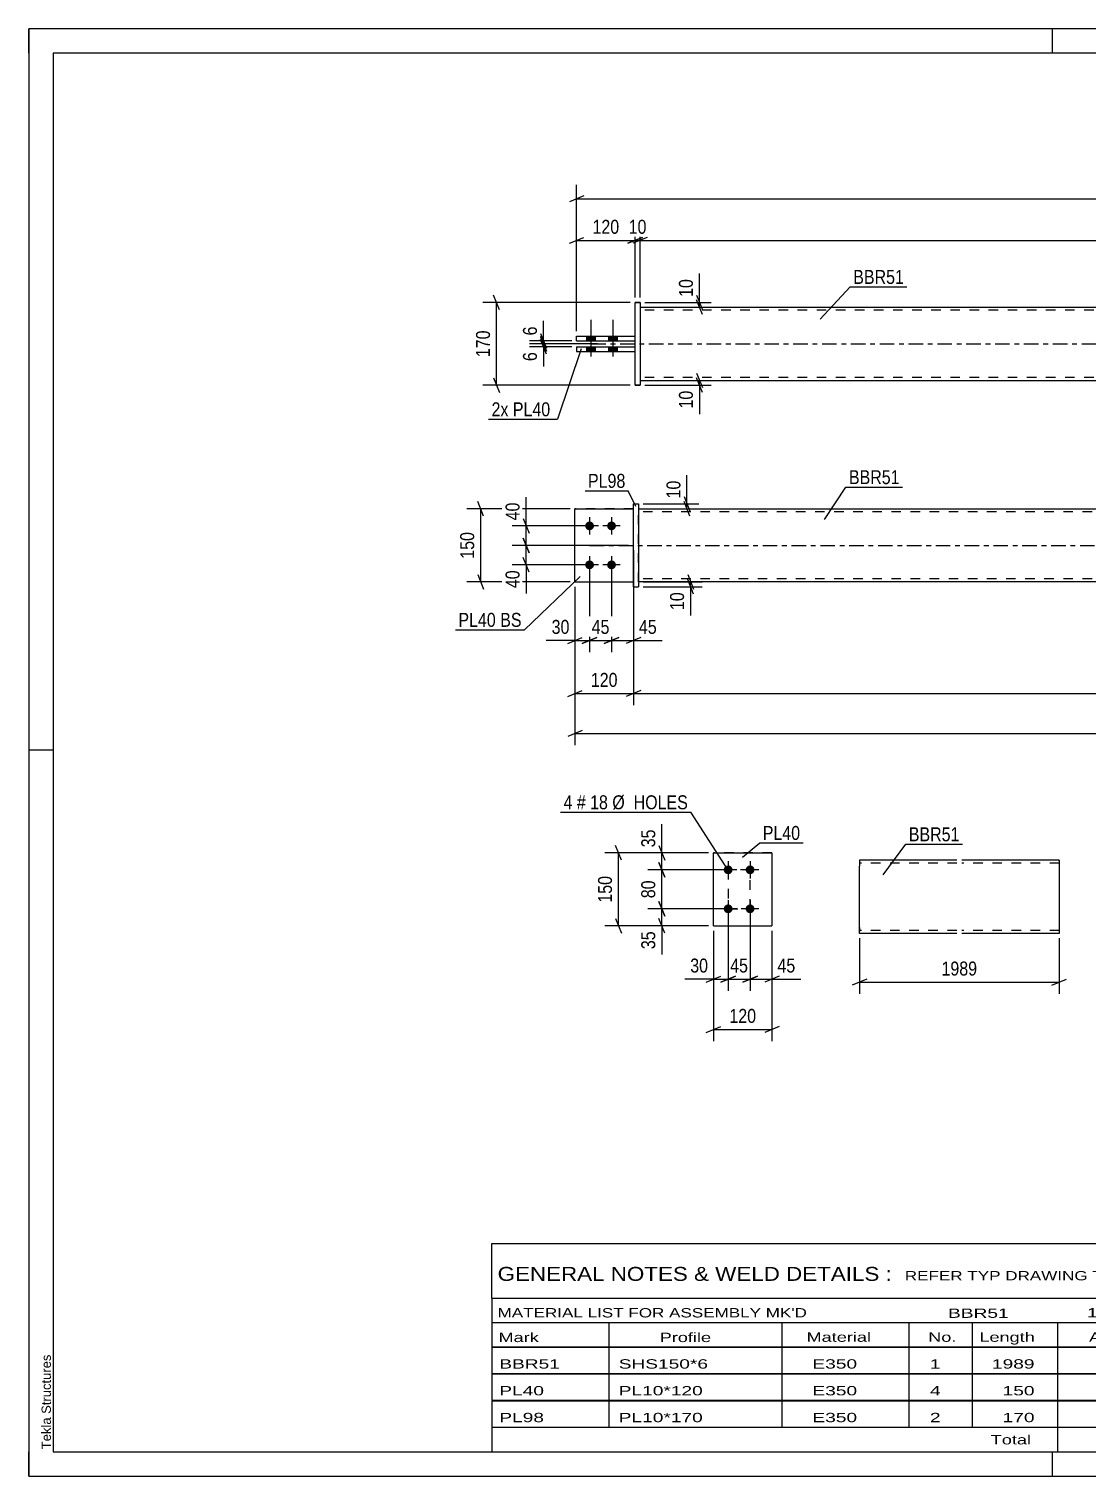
# Model space of a CAD drawing. Header units: millimetres. Extents: x 0 to 420, y 0 to 297.
# Drawn here: x 0 to 217.1, y 0 to 297 of the extents above; entities that cross this region are included whole.
import ezdxf

# ---------------------------------------------------------------- set-up
doc = ezdxf.new("R2010")
doc.units = ezdxf.units.MM
doc.linetypes.add('DXK_LINE_DOT2', pattern=[3.9198, 1.9599, -1.9599])
doc.linetypes.add('DXK_LINE_DOT3', pattern=[5.9187, 2.979, -0.9799, 0.9799, -0.9799])
doc.styles.add('Arial', font='ARIAL.TTF', dxfattribs={"height": 0.2})
doc.styles.add('Arial Narrow', font='ARIALN.TTF', dxfattribs={"height": 0.2})

# ---------------------------------------------------------------- blocks, each defined once
blk = doc.blocks.new('Unknown-580604892-1163')
at = {"color": 5, "linetype": 'Continuous'}
for p, q in [((420, 297), (0, 297)), ((0, 297), (0, 0)), ((0, 292), (0, 297)), ((210, 292), (210, 297)), ((415, 292), (5, 292)), ((5, 292), (5, 5)), ((5, 149), (0, 149)), ((0, 0), (0, 5)), ((5, 5), (415, 5)), ((210, 0), (210, 5)), ((0, 0), (420, 0))]:
    blk.add_line(p, q, dxfattribs=at)
at = {"color": 174, "linetype": 'Continuous', "style": 'Arial'}
blk.add_text('Tekla Structures', height=1.9102, rotation=90, dxfattribs=at).set_placement((4.5, 5.5))
blk = doc.blocks.new('Part-580604892-1818 - 1791')
at = {"color": 2, "linetype": 'Continuous'}
for p, q in [((124.03, 199.51), (125.03, 199.51)), ((124.03, 182.51), (124.03, 199.51)), ((125.03, 199.51), (125.03, 182.51)), ((124.03, 182.51), (125.03, 182.51)), ((124.03, 182.51), (124.03, 182.51))]:
    blk.add_line(p, q, dxfattribs=at)
at = {"color": 7, "linetype": 'DXK_LINE_DOT2'}
for p, q in [((124.03, 199.51), (125.03, 199.51)), ((124.03, 199.51), (124.03, 199.51)), ((125.03, 199.51), (125.03, 199.51)), ((124.03, 182.51), (125.03, 182.51))]:
    blk.add_line(p, q, dxfattribs=at)
blk = doc.blocks.new('Part-580604892-1808 - 1791')
at = {"color": 7, "linetype": 'DXK_LINE_DOT2'}
for p, q in [((112.03, 198.51), (124.03, 198.51)), ((124.03, 198.51), (112.03, 198.51)), ((112.03, 198.51), (112.03, 198.51)), ((112.03, 183.51), (112.03, 198.51)), ((124.03, 183.51), (124.03, 198.51)), ((112.03, 183.51), (124.03, 183.51)), ((112.03, 183.51), (124.03, 183.51)), ((124.03, 183.51), (124.03, 183.51))]:
    blk.add_line(p, q, dxfattribs=at)
blk = doc.blocks.new('Part-580604892-1813 - 1791')
at = {"color": 2, "linetype": 'Continuous'}
for p, q in [((112.03, 198.51), (124.03, 198.51)), ((112.03, 198.51), (112.03, 198.51)), ((112.03, 183.51), (112.03, 198.51)), ((112.03, 183.51), (124.03, 183.51)), ((112.03, 183.51), (112.03, 183.51))]:
    blk.add_line(p, q, dxfattribs=at)
at = {"color": 7, "linetype": 'DXK_LINE_DOT2'}
for p, q in [((124.03, 198.51), (112.03, 198.51)), ((112.03, 198.51), (112.03, 198.51)), ((124.03, 183.51), (124.03, 198.51)), ((112.03, 183.51), (124.03, 183.51)), ((124.03, 183.51), (124.03, 183.51))]:
    blk.add_line(p, q, dxfattribs=at)
blk = doc.blocks.new('Part-580604892-1828 - 1791')
at = {"color": 2, "linetype": 'Continuous'}
for p, q in [((125.03, 198.51), (323.95, 198.51)), ((323.95, 183.51), (125.03, 183.51))]:
    blk.add_line(p, q, dxfattribs=at)
at = {"color": 7, "linetype": 'DXK_LINE_DOT2'}
for p, q in [((125.03, 183.51), (125.03, 198.51)), ((323.95, 197.91), (125.03, 197.91)), ((323.95, 198.51), (323.95, 183.51)), ((323.95, 184.11), (125.03, 184.11))]:
    blk.add_line(p, q, dxfattribs=at)
at = {"color": 7, "linetype": 'DXK_LINE_DOT3'}
blk.add_line((115.03, 191.01), (333.95, 191.01), dxfattribs=at)
blk = doc.blocks.new('Bolt-580604892-1840 - 1791')
at = {"linetype": 'Continuous'}
for points in [[(115.03, 195.91), (115.21, 195.89), (115.39, 195.83), (115.56, 195.74), (115.69, 195.61), (115.81, 195.46), (115.88, 195.29), (115.92, 195.1), (115.92, 194.92), (115.88, 194.73), (115.81, 194.56), (115.69, 194.41), (115.56, 194.28), (115.39, 194.19), (115.21, 194.13), (115.03, 194.11), (114.84, 194.13), (114.66, 194.19), (114.5, 194.28), (114.36, 194.41), (114.25, 194.56), (114.17, 194.73), (114.13, 194.92), (114.13, 195.1), (114.17, 195.29), (114.25, 195.46), (114.36, 195.61), (114.5, 195.74), (114.66, 195.83), (114.84, 195.89)], [(119.53, 195.91), (119.71, 195.89), (119.89, 195.83), (120.06, 195.74), (120.19, 195.61), (120.31, 195.46), (120.38, 195.29), (120.42, 195.1), (120.42, 194.92), (120.38, 194.73), (120.31, 194.56), (120.19, 194.41), (120.06, 194.28), (119.89, 194.19), (119.71, 194.13), (119.53, 194.11), (119.34, 194.13), (119.16, 194.19), (119, 194.28), (118.86, 194.41), (118.75, 194.56), (118.67, 194.73), (118.63, 194.92), (118.63, 195.1), (118.67, 195.29), (118.75, 195.46), (118.86, 195.61), (119, 195.74), (119.16, 195.83), (119.34, 195.89)], [(115.03, 187.91), (115.21, 187.89), (115.39, 187.83), (115.56, 187.74), (115.69, 187.61), (115.81, 187.46), (115.88, 187.29), (115.92, 187.1), (115.92, 186.92), (115.88, 186.73), (115.81, 186.56), (115.69, 186.41), (115.56, 186.28), (115.39, 186.19), (115.21, 186.13), (115.03, 186.11), (114.84, 186.13), (114.66, 186.19), (114.5, 186.28), (114.36, 186.41), (114.25, 186.56), (114.17, 186.73), (114.13, 186.92), (114.13, 187.1), (114.17, 187.29), (114.25, 187.46), (114.36, 187.61), (114.5, 187.74), (114.66, 187.83), (114.84, 187.89)], [(119.53, 187.91), (119.71, 187.89), (119.89, 187.83), (120.06, 187.74), (120.19, 187.61), (120.31, 187.46), (120.38, 187.29), (120.42, 187.1), (120.42, 186.92), (120.38, 186.73), (120.31, 186.56), (120.19, 186.41), (120.06, 186.28), (119.89, 186.19), (119.71, 186.13), (119.53, 186.11), (119.34, 186.13), (119.16, 186.19), (119, 186.28), (118.86, 186.41), (118.75, 186.56), (118.67, 186.73), (118.63, 186.92), (118.63, 187.1), (118.67, 187.29), (118.75, 187.46), (118.86, 187.61), (119, 187.74), (119.16, 187.83), (119.34, 187.89)]]:
    blk.add_hatch(color=1, dxfattribs=at).paths.add_polyline_path(points)
at = {"color": 1, "linetype": 'Continuous'}
for p, q in [((115.03, 196.81), (115.03, 193.21)), ((119.53, 196.81), (119.53, 193.21)), ((116.83, 195.01), (113.23, 195.01)), ((121.33, 195.01), (117.73, 195.01)), ((115.03, 188.81), (115.03, 185.21)), ((119.53, 188.81), (119.53, 185.21)), ((116.83, 187.01), (113.23, 187.01)), ((121.33, 187.01), (117.73, 187.01))]:
    blk.add_line(p, q, dxfattribs=at)
blk = doc.blocks.new('Bolt-580604892-2132 - 2128')
at = {"linetype": 'Continuous'}
for points in [[(114.47, 232.98), (116.27, 232.98), (116.27, 233.98), (114.47, 233.98)], [(114.47, 232.98), (116.27, 232.98), (116.27, 233.98), (114.47, 233.98)], [(114.47, 230.78), (116.27, 230.78), (116.27, 231.78), (114.47, 231.78)], [(114.47, 230.78), (116.27, 230.78), (116.27, 231.78), (114.47, 231.78)], [(118.97, 232.98), (120.77, 232.98), (120.77, 233.98), (118.97, 233.98)], [(118.97, 232.98), (120.77, 232.98), (120.77, 233.98), (118.97, 233.98)], [(118.97, 230.78), (120.77, 230.78), (120.77, 231.78), (118.97, 231.78)], [(118.97, 230.78), (120.77, 230.78), (120.77, 231.78), (118.97, 231.78)]]:
    blk.add_hatch(color=1, dxfattribs=at).paths.add_polyline_path(points)
at = {"color": 1, "linetype": 'Continuous'}
for p, q in [((115.37, 229.78), (115.37, 237.28)), ((115.37, 229.78), (115.37, 237.28)), ((119.87, 229.78), (119.87, 237.28)), ((119.87, 229.78), (119.87, 237.28)), ((114.47, 232.98), (114.47, 233.98)), ((114.47, 232.98), (114.47, 233.98)), ((114.47, 230.78), (114.47, 231.78)), ((114.47, 230.78), (114.47, 231.78)), ((116.27, 232.98), (116.27, 233.98)), ((116.27, 232.98), (116.27, 233.98)), ((116.27, 230.78), (116.27, 231.78)), ((116.27, 230.78), (116.27, 231.78)), ((118.97, 232.98), (118.97, 233.98)), ((118.97, 232.98), (118.97, 233.98)), ((118.97, 230.78), (118.97, 231.78)), ((118.97, 230.78), (118.97, 231.78)), ((120.77, 232.98), (120.77, 233.98)), ((120.77, 232.98), (120.77, 233.98)), ((120.77, 230.78), (120.77, 231.78)), ((120.77, 230.78), (120.77, 231.78))]:
    blk.add_line(p, q, dxfattribs=at)
blk = doc.blocks.new('Part-580604892-2138 - 2128')
at = {"color": 2, "linetype": 'Continuous'}
for p, q in [((125.37, 239.88), (324.29, 239.88)), ((125.37, 224.88), (324.29, 224.88))]:
    blk.add_line(p, q, dxfattribs=at)
at = {"color": 7, "linetype": 'DXK_LINE_DOT2'}
for p, q in [((125.37, 239.88), (125.37, 224.88)), ((324.29, 239.28), (125.37, 239.28)), ((324.29, 239.88), (324.29, 224.88)), ((324.29, 225.48), (125.37, 225.48))]:
    blk.add_line(p, q, dxfattribs=at)
at = {"color": 7, "linetype": 'DXK_LINE_DOT3'}
blk.add_line((115.37, 232.38), (334.29, 232.38), dxfattribs=at)
blk = doc.blocks.new('Part-580604892-2149 - 2128')
at = {"color": 2, "linetype": 'Continuous'}
for p, q in [((112.37, 231.78), (124.37, 231.78)), ((112.37, 231.78), (112.37, 230.78)), ((112.37, 230.78), (124.37, 230.78))]:
    blk.add_line(p, q, dxfattribs=at)
at = {"color": 7, "linetype": 'DXK_LINE_DOT2'}
for p, q in [((112.37, 231.78), (124.37, 231.78)), ((124.37, 230.78), (124.37, 231.78)), ((112.37, 230.78), (124.37, 230.78))]:
    blk.add_line(p, q, dxfattribs=at)
blk = doc.blocks.new('Part-580604892-2144 - 2128')
at = {"color": 2, "linetype": 'Continuous'}
for p, q in [((112.37, 233.98), (124.37, 233.98)), ((112.37, 232.98), (112.37, 233.98)), ((112.37, 232.98), (124.37, 232.98))]:
    blk.add_line(p, q, dxfattribs=at)
at = {"color": 7, "linetype": 'DXK_LINE_DOT2'}
for p, q in [((112.37, 233.98), (124.37, 233.98)), ((112.37, 232.98), (124.37, 232.98)), ((124.37, 232.98), (124.37, 233.98))]:
    blk.add_line(p, q, dxfattribs=at)
blk = doc.blocks.new('Part-580604892-2150 - 2128')
at = {"color": 2, "linetype": 'Continuous'}
for p, q in [((124.37, 240.88), (125.37, 240.88)), ((124.37, 240.88), (124.37, 240.88)), ((124.37, 223.88), (124.37, 240.88)), ((125.37, 240.88), (125.37, 240.88)), ((125.37, 240.88), (125.37, 223.88)), ((125.37, 223.88), (124.37, 223.88)), ((124.37, 223.88), (124.37, 223.88)), ((125.37, 223.88), (125.37, 223.88))]:
    blk.add_line(p, q, dxfattribs=at)
at = {"color": 7, "linetype": 'DXK_LINE_DOT2'}
for p, q in [((125.37, 240.88), (124.37, 240.88)), ((124.37, 240.88), (124.37, 240.88)), ((124.37, 223.88), (125.37, 223.88))]:
    blk.add_line(p, q, dxfattribs=at)
blk = doc.blocks.new('Bolt-580604892-1444 - 1410')
at = {"linetype": 'Continuous'}
for points in [[(143.45, 123.52), (143.26, 123.54), (143.08, 123.6), (142.92, 123.69), (142.78, 123.82), (142.67, 123.97), (142.59, 124.14), (142.55, 124.32), (142.55, 124.51), (142.59, 124.7), (142.67, 124.87), (142.78, 125.02), (142.92, 125.15), (143.08, 125.24), (143.26, 125.3), (143.45, 125.32), (143.64, 125.3), (143.82, 125.24), (143.98, 125.15), (144.12, 125.02), (144.23, 124.87), (144.31, 124.7), (144.34, 124.51), (144.34, 124.32), (144.31, 124.14), (144.23, 123.97), (144.12, 123.82), (143.98, 123.69), (143.82, 123.6), (143.64, 123.54)], [(147.95, 123.52), (147.76, 123.54), (147.58, 123.6), (147.42, 123.69), (147.28, 123.82), (147.17, 123.97), (147.09, 124.14), (147.05, 124.32), (147.05, 124.51), (147.09, 124.7), (147.17, 124.87), (147.28, 125.02), (147.42, 125.15), (147.58, 125.24), (147.76, 125.3), (147.95, 125.32), (148.14, 125.3), (148.32, 125.24), (148.48, 125.15), (148.62, 125.02), (148.73, 124.87), (148.81, 124.7), (148.84, 124.51), (148.84, 124.32), (148.81, 124.14), (148.73, 123.97), (148.62, 123.82), (148.48, 123.69), (148.32, 123.6), (148.14, 123.54)], [(143.45, 115.52), (143.26, 115.54), (143.08, 115.6), (142.92, 115.69), (142.78, 115.82), (142.67, 115.97), (142.59, 116.14), (142.55, 116.32), (142.55, 116.51), (142.59, 116.7), (142.67, 116.87), (142.78, 117.02), (142.92, 117.15), (143.08, 117.24), (143.26, 117.3), (143.45, 117.32), (143.64, 117.3), (143.82, 117.24), (143.98, 117.15), (144.12, 117.02), (144.23, 116.87), (144.31, 116.7), (144.34, 116.51), (144.34, 116.32), (144.31, 116.14), (144.23, 115.97), (144.12, 115.82), (143.98, 115.69), (143.82, 115.6), (143.64, 115.54)], [(147.95, 115.52), (147.76, 115.54), (147.58, 115.6), (147.42, 115.69), (147.28, 115.82), (147.17, 115.97), (147.09, 116.14), (147.05, 116.32), (147.05, 116.51), (147.09, 116.7), (147.17, 116.87), (147.28, 117.02), (147.42, 117.15), (147.58, 117.24), (147.76, 117.3), (147.95, 117.32), (148.14, 117.3), (148.32, 117.24), (148.48, 117.15), (148.62, 117.02), (148.73, 116.87), (148.81, 116.7), (148.84, 116.51), (148.84, 116.32), (148.81, 116.14), (148.73, 115.97), (148.62, 115.82), (148.48, 115.69), (148.32, 115.6), (148.14, 115.54)]]:
    blk.add_hatch(color=1, dxfattribs=at).paths.add_polyline_path(points)
at = {"color": 1, "linetype": 'Continuous'}
for p, q in [((143.45, 126.22), (143.45, 122.62)), ((147.95, 126.22), (147.95, 122.62)), ((145.25, 124.42), (141.65, 124.42)), ((149.75, 124.42), (146.15, 124.42)), ((145.25, 116.42), (141.65, 116.42)), ((143.45, 118.22), (143.45, 114.62)), ((149.75, 116.42), (146.15, 116.42)), ((147.95, 118.22), (147.95, 114.62))]:
    blk.add_line(p, q, dxfattribs=at)
blk = doc.blocks.new('Part-580604892-1459 - 1410')
at = {"color": 2, "linetype": 'Continuous'}
for p, q in [((140.45, 127.92), (152.45, 127.92)), ((140.45, 127.92), (140.45, 127.92)), ((140.45, 112.92), (140.45, 127.92)), ((152.45, 127.92), (152.45, 127.92)), ((152.45, 127.92), (152.45, 112.92)), ((140.45, 112.92), (152.45, 112.92)), ((140.45, 112.92), (140.45, 112.92)), ((152.45, 112.92), (152.45, 112.92))]:
    blk.add_line(p, q, dxfattribs=at)
at = {"color": 7, "linetype": 'DXK_LINE_DOT2'}
for p, q in [((152.45, 127.92), (140.45, 127.92)), ((140.45, 112.92), (152.45, 112.92)), ((152.45, 112.92), (152.45, 112.92))]:
    blk.add_line(p, q, dxfattribs=at)
blk = doc.blocks.new('Part-580604892-1275 - 1255')
at = {"color": 2, "linetype": 'Continuous'}
for p, q in [((170.39, 126.38), (170.39, 125.18)), ((190.39, 126.38), (170.39, 126.38)), ((170.39, 112.58), (170.39, 125.18)), ((211.39, 126.38), (191.39, 126.38)), ((211.39, 126.38), (211.39, 111.38)), ((170.39, 111.47), (170.39, 112.58)), ((170.39, 111.38), (170.39, 111.47)), ((190.39, 111.38), (170.39, 111.38)), ((211.39, 111.38), (191.39, 111.38))]:
    blk.add_line(p, q, dxfattribs=at)
at = {"color": 7, "linetype": 'DXK_LINE_DOT2'}
for p, q in [((190.39, 125.78), (170.39, 125.78)), ((211.39, 125.78), (191.39, 125.78)), ((211.39, 126.29), (211.39, 126.38)), ((170.39, 112.58), (170.39, 111.73)), ((170.39, 111.98), (170.39, 112.03)), ((190.39, 111.98), (170.39, 111.98)), ((211.39, 111.98), (191.39, 111.98)), ((211.39, 111.98), (211.39, 112.03))]:
    blk.add_line(p, q, dxfattribs=at)
blk = doc.blocks.new('Rectangle-580604892-1568 - 1410')
at = {"color": 1, "linetype": 'DXK_LINE_DOT2'}
blk.add_lwpolyline([(143.45, 116.42), (147.95, 116.42), (147.95, 124.42), (143.45, 124.42), (143.45, 116.42)], close=True, dxfattribs=at)
blk = doc.blocks.new('StraightDimension-580604892-2015 - 1791')
at = {"color": 7, "linetype": 'Continuous'}
for p, q in [((119.53, 186.01), (119.53, 169.1)), ((124.03, 182.51), (124.03, 169.1)), ((118.03, 170.9), (121.03, 172.1)), ((119.53, 171.5), (124.03, 171.5)), ((125.53, 172.1), (122.53, 170.9))]:
    blk.add_line(p, q, dxfattribs=at)
at = {"color": 0}
blk.add_wipeout([(129.41, 172.25), (129.41, 176.45), (124.55, 176.45), (124.55, 172.25)], dxfattribs=at)
at = {"color": 7, "linetype": 'Continuous'}
blk.add_line((124.03, 171.5), (129.93, 171.5), dxfattribs=at)
blk.add_line((124.03, 171.5), (129.93, 171.5), dxfattribs=at)
at = {"color": 3, "style": 'Arial Narrow'}
blk.add_text('45', height=2.863, dxfattribs=at).set_placement((125.15, 172.85))
blk = doc.blocks.new('StraightDimension-580604892-1951 - 1791')
at = {"color": 7, "linetype": 'Continuous'}
for p, q in [((124.03, 190.01), (124.03, 158.22)), ((324.95, 182.51), (324.95, 158.22)), ((125.53, 161.22), (122.53, 160.02)), ((124.03, 160.62), (324.95, 160.62)), ((323.45, 160.02), (326.45, 161.22))]:
    blk.add_line(p, q, dxfattribs=at)
at = {"color": 0}
blk.add_wipeout([(228.75, 161.37), (228.75, 165.57), (220.23, 165.57), (220.23, 161.37)], dxfattribs=at)
at = {"color": 3, "style": 'Arial Narrow'}
blk.add_text('2009', height=2.863, dxfattribs=at).set_placement((220.83, 161.97))
blk = doc.blocks.new('StraightDimension-580604892-1936 - 1791')
at = {"color": 7, "linetype": 'Continuous'}
for p, q in [((124.03, 190.01), (124.03, 158.22)), ((112.03, 182.51), (112.03, 158.22)), ((110.53, 160.02), (113.53, 161.22)), ((112.03, 160.62), (124.03, 160.62)), ((125.53, 161.22), (122.53, 160.02))]:
    blk.add_line(p, q, dxfattribs=at)
at = {"color": 0}
blk.add_wipeout([(121.37, 161.37), (121.37, 165.57), (114.68, 165.57), (114.68, 161.37)], dxfattribs=at)
at = {"color": 3, "style": 'Arial Narrow'}
blk.add_text('120', height=2.863, dxfattribs=at).set_placement((115.28, 161.97))
blk = doc.blocks.new('StraightDimension-580604892-2032 - 1791')
at = {"color": 7, "linetype": 'Continuous'}
for p, q in [((93.29, 197.01), (92.09, 200.01)), ((111.03, 198.51), (89.84, 198.51)), ((92.69, 183.51), (92.69, 198.51)), ((92.09, 185.01), (93.29, 182.01)), ((111.03, 183.51), (89.84, 183.51))]:
    blk.add_line(p, q, dxfattribs=at)
at = {"color": 0}
blk.add_wipeout([(91.94, 194.35), (87.74, 194.35), (87.74, 187.67), (91.94, 187.67)], dxfattribs=at)
at = {"color": 3, "style": 'Arial Narrow'}
blk.add_text('150', height=2.863, rotation=90.0002, dxfattribs=at).set_placement((91.34, 188.27))
blk = doc.blocks.new('StraightDimension-580604892-1897 - 1791')
at = {"color": 7, "linetype": 'Continuous'}
for p, q in [((112.03, 182.51), (112.03, 150)), ((336.95, 182.51), (336.95, 150)), ((113.53, 153), (110.53, 151.8)), ((112.03, 152.4), (336.95, 152.4)), ((335.45, 151.8), (338.45, 153))]:
    blk.add_line(p, q, dxfattribs=at)
at = {"color": 0}
blk.add_wipeout([(228.75, 153.15), (228.75, 157.35), (220.23, 157.35), (220.23, 153.15)], dxfattribs=at)
at = {"color": 3, "style": 'Arial Narrow'}
blk.add_text('2249', height=2.863, dxfattribs=at).set_placement((220.83, 153.75))
blk = doc.blocks.new('StraightDimension-580604892-1986 - 1791')
at = {"color": 7, "linetype": 'Continuous'}
for p, q in [((115.03, 186.01), (115.03, 169.1)), ((112.03, 182.51), (112.03, 169.1)), ((110.53, 170.9), (113.53, 172.1)), ((112.03, 171.5), (115.03, 171.5)), ((116.53, 172.1), (113.53, 170.9))]:
    blk.add_line(p, q, dxfattribs=at)
at = {"color": 0}
blk.add_wipeout([(111.5, 172.25), (111.5, 176.45), (106.64, 176.45), (106.64, 172.25)], dxfattribs=at)
at = {"color": 7, "linetype": 'Continuous'}
blk.add_line((112.03, 171.5), (106.12, 171.5), dxfattribs=at)
blk.add_line((112.03, 171.5), (106.12, 171.5), dxfattribs=at)
at = {"color": 3, "style": 'Arial Narrow'}
blk.add_text('30', height=2.863, dxfattribs=at).set_placement((107.24, 172.85))
blk = doc.blocks.new('StraightDimension-580604892-2002 - 1791')
at = {"color": 7, "linetype": 'Continuous'}
for p, q in [((115.03, 186.01), (115.03, 169.1)), ((119.53, 186.01), (119.53, 169.1)), ((113.53, 170.9), (116.53, 172.1)), ((115.03, 171.5), (119.53, 171.5)), ((121.03, 172.1), (118.03, 170.9))]:
    blk.add_line(p, q, dxfattribs=at)
at = {"color": 0}
blk.add_wipeout([(119.7, 172.25), (119.7, 176.45), (114.85, 176.45), (114.85, 172.25)], dxfattribs=at)
at = {"color": 3, "style": 'Arial Narrow'}
blk.add_text('45', height=2.863, dxfattribs=at).set_placement((115.45, 172.85))
blk = doc.blocks.new('StraightDimension-580604892-2052 - 1791')
at = {"color": 7, "linetype": 'Continuous'}
for p, q in [((101.4, 196.51), (102.6, 193.51)), ((114.03, 195.01), (99.15, 195.01)), ((102, 191.01), (102, 195.01)), ((123.03, 191.01), (99.15, 191.01)), ((102.6, 189.51), (101.4, 192.51))]:
    blk.add_line(p, q, dxfattribs=at)
at = {"color": 0}
blk.add_wipeout([(101.25, 200.39), (97.05, 200.39), (97.05, 195.54), (101.25, 195.54)], dxfattribs=at)
at = {"color": 7, "linetype": 'Continuous'}
blk.add_line((102, 195.01), (102, 200.92), dxfattribs=at)
blk.add_line((102, 195.01), (102, 200.92), dxfattribs=at)
at = {"color": 3, "style": 'Arial Narrow'}
blk.add_text('40', height=2.863, rotation=90.0002, dxfattribs=at).set_placement((100.65, 196.14))
blk = doc.blocks.new('StraightDimension-580604892-2061 - 1791')
at = {"color": 7, "linetype": 'Continuous'}
for p, q in [((123.03, 191.01), (99.15, 191.01)), ((101.4, 192.51), (102.6, 189.51)), ((102, 187.01), (102, 191.01)), ((102.6, 185.51), (101.4, 188.51)), ((114.03, 187.01), (99.15, 187.01))]:
    blk.add_line(p, q, dxfattribs=at)
at = {"color": 0}
blk.add_wipeout([(101.25, 186.49), (97.05, 186.49), (97.05, 181.63), (101.25, 181.63)], dxfattribs=at)
at = {"color": 7, "linetype": 'Continuous'}
blk.add_line((102, 187.01), (102, 181.1), dxfattribs=at)
blk.add_line((102, 187.01), (102, 181.1), dxfattribs=at)
at = {"color": 3, "style": 'Arial Narrow'}
blk.add_text('40', height=2.863, rotation=90.0002, dxfattribs=at).set_placement((100.65, 182.23))
blk = doc.blocks.new('StraightDimension-580604892-3106 - 1791')
at = {"color": 7, "linetype": 'Continuous'}
for p, q in [((126.03, 199.51), (137.41, 199.51)), ((134.41, 201.01), (135.61, 198.01)), ((135.61, 197.01), (134.41, 200.01)), ((135.01, 198.51), (135.01, 199.51)), ((126.03, 198.51), (137.41, 198.51))]:
    blk.add_line(p, q, dxfattribs=at)
at = {"color": 0}
blk.add_wipeout([(134.26, 204.89), (130.06, 204.89), (130.06, 200.04), (134.26, 200.04)], dxfattribs=at)
at = {"color": 7, "linetype": 'Continuous'}
blk.add_line((135.01, 199.51), (135.01, 205.42), dxfattribs=at)
blk.add_line((135.01, 199.51), (135.01, 205.42), dxfattribs=at)
at = {"color": 3, "style": 'Arial Narrow'}
blk.add_text('10', height=2.863, rotation=90.0002, dxfattribs=at).set_placement((133.66, 200.64))
blk = doc.blocks.new('StraightDimension-580604892-3108 - 1791')
at = {"color": 7, "linetype": 'Continuous'}
for p, q in [((135.15, 185.01), (136.35, 182.01)), ((126.03, 183.51), (138.15, 183.51)), ((126.03, 182.51), (138.15, 182.51)), ((136.35, 181.01), (135.15, 184.01)), ((135.75, 182.51), (135.75, 183.51))]:
    blk.add_line(p, q, dxfattribs=at)
at = {"color": 0}
blk.add_wipeout([(135, 181.99), (130.8, 181.99), (130.8, 177.13), (135, 177.13)], dxfattribs=at)
at = {"color": 7, "linetype": 'Continuous'}
blk.add_line((135.75, 182.51), (135.75, 176.6), dxfattribs=at)
blk.add_line((135.75, 182.51), (135.75, 176.6), dxfattribs=at)
at = {"color": 3, "style": 'Arial Narrow'}
blk.add_text('10', height=2.863, rotation=90.0002, dxfattribs=at).set_placement((134.4, 177.73))
blk = doc.blocks.new('StraightDimension-580604892-2196 - 2128')
at = {"color": 7, "linetype": 'Continuous'}
for p, q in [((125.37, 241.88), (125.37, 256.46)), ((324.29, 241.88), (324.29, 256.46)), ((126.87, 254.21), (123.87, 253.01)), ((125.37, 253.61), (324.29, 253.61)), ((322.79, 253.01), (325.79, 254.21))]:
    blk.add_line(p, q, dxfattribs=at)
at = {"color": 0}
blk.add_wipeout([(229.09, 254.36), (229.09, 258.56), (220.57, 258.56), (220.57, 254.36)], dxfattribs=at)
at = {"color": 3, "style": 'Arial Narrow'}
blk.add_text('1989', height=2.863, dxfattribs=at).set_placement((221.17, 254.96))
blk = doc.blocks.new('StraightDimension-580604892-3182 - 2128')
at = {"color": 7, "linetype": 'Continuous'}
for p, q in [((126.37, 240.88), (139.97, 240.88)), ((136.97, 242.38), (138.17, 239.38)), ((138.17, 238.38), (136.97, 241.38)), ((137.57, 239.88), (137.57, 240.88)), ((126.37, 239.88), (139.97, 239.88))]:
    blk.add_line(p, q, dxfattribs=at)
at = {"color": 0}
blk.add_wipeout([(136.82, 246.26), (132.62, 246.26), (132.62, 241.4), (136.82, 241.4)], dxfattribs=at)
at = {"color": 7, "linetype": 'Continuous'}
blk.add_line((137.57, 240.88), (137.57, 246.79), dxfattribs=at)
blk.add_line((137.57, 240.88), (137.57, 246.79), dxfattribs=at)
at = {"color": 3, "style": 'Arial Narrow'}
blk.add_text('10', height=2.863, rotation=90.0002, dxfattribs=at).set_placement((136.22, 242))
blk = doc.blocks.new('StraightDimension-580604892-3273 - 2128')
at = {"color": 7, "linetype": 'Continuous'}
for p, q in [((112.37, 234.98), (112.37, 264.99)), ((337.29, 234.98), (337.29, 264.99)), ((113.87, 262.74), (110.87, 261.54)), ((112.37, 262.14), (337.29, 262.14)), ((335.79, 261.54), (338.79, 262.74))]:
    blk.add_line(p, q, dxfattribs=at)
at = {"color": 0}
blk.add_wipeout([(229.09, 262.89), (229.09, 267.09), (220.57, 267.09), (220.57, 262.89)], dxfattribs=at)
at = {"color": 3, "style": 'Arial Narrow'}
blk.add_text('2249', height=2.863, dxfattribs=at).set_placement((221.17, 263.49))
blk = doc.blocks.new('StraightDimension-580604892-2213 - 2128')
at = {"color": 7, "linetype": 'Continuous'}
for p, q in [((112.37, 234.98), (112.37, 256.46)), ((124.37, 241.88), (124.37, 256.46)), ((110.87, 253.01), (113.87, 254.21)), ((112.37, 253.61), (124.37, 253.61)), ((125.87, 254.21), (122.87, 253.01))]:
    blk.add_line(p, q, dxfattribs=at)
at = {"color": 0}
blk.add_wipeout([(121.71, 254.36), (121.71, 258.56), (115.02, 258.56), (115.02, 254.36)], dxfattribs=at)
at = {"color": 3, "style": 'Arial Narrow'}
blk.add_text('120', height=2.863, dxfattribs=at).set_placement((115.62, 254.96))
blk = doc.blocks.new('StraightDimension-580604892-2172 - 2128')
at = {"color": 7, "linetype": 'Continuous'}
for p, q in [((123.37, 240.88), (93.09, 240.88)), ((96.54, 239.38), (95.34, 242.38)), ((95.94, 223.88), (95.94, 240.88)), ((123.37, 223.88), (93.09, 223.88)), ((95.34, 225.38), (96.54, 222.38))]:
    blk.add_line(p, q, dxfattribs=at)
at = {"color": 0}
blk.add_wipeout([(95.19, 235.72), (90.99, 235.72), (90.99, 229.04), (95.19, 229.04)], dxfattribs=at)
at = {"color": 3, "style": 'Arial Narrow'}
blk.add_text('170', height=2.863, rotation=90.0002, dxfattribs=at).set_placement((94.59, 229.64))
blk = doc.blocks.new('StraightDimension-580604892-2204 - 2128')
at = {"color": 7, "linetype": 'Continuous'}
for p, q in [((124.37, 241.88), (124.37, 256.46)), ((125.37, 241.88), (125.37, 256.46)), ((122.87, 253.01), (125.87, 254.21)), ((126.87, 254.21), (123.87, 253.01)), ((124.37, 253.61), (125.37, 253.61))]:
    blk.add_line(p, q, dxfattribs=at)
at = {"color": 0}
blk.add_wipeout([(127.29, 254.36), (127.29, 258.56), (122.44, 258.56), (122.44, 254.36)], dxfattribs=at)
at = {"color": 3, "style": 'Arial Narrow'}
blk.add_text('10', height=2.863, dxfattribs=at).set_placement((123.04, 254.96))
blk = doc.blocks.new('StraightDimension-580604892-2293 - 2128')
at = {"color": 7, "linetype": 'Continuous'}
for p, q in [((116.62, 232.38), (102.72, 232.38)), ((111.37, 231.78), (102.72, 231.78)), ((104.97, 233.88), (106.17, 230.88)), ((106.17, 230.28), (104.97, 233.28)), ((105.57, 231.78), (105.57, 232.38))]:
    blk.add_line(p, q, dxfattribs=at)
at = {"color": 0}
blk.add_wipeout([(104.82, 231.25), (100.62, 231.25), (100.62, 228.23), (104.82, 228.23)], dxfattribs=at)
at = {"color": 7, "linetype": 'Continuous'}
blk.add_line((105.57, 231.78), (105.57, 227.7), dxfattribs=at)
blk.add_line((105.57, 231.78), (105.57, 227.7), dxfattribs=at)
at = {"color": 3, "style": 'Arial Narrow'}
blk.add_text('6', height=2.86, rotation=90.0002, dxfattribs=at).set_placement((104.22, 228.83))
blk = doc.blocks.new('StraightDimension-580604892-2303 - 2128')
at = {"color": 7, "linetype": 'Continuous'}
for p, q in [((111.37, 232.98), (102.72, 232.98)), ((116.62, 232.38), (102.72, 232.38)), ((104.97, 234.48), (106.17, 231.48)), ((106.17, 230.88), (104.97, 233.88)), ((105.57, 232.38), (105.57, 232.98))]:
    blk.add_line(p, q, dxfattribs=at)
at = {"color": 0}
blk.add_wipeout([(104.82, 236.53), (100.62, 236.53), (100.62, 233.5), (104.82, 233.5)], dxfattribs=at)
at = {"color": 7, "linetype": 'Continuous'}
blk.add_line((105.57, 232.98), (105.57, 237.06), dxfattribs=at)
blk.add_line((105.57, 232.98), (105.57, 237.06), dxfattribs=at)
at = {"color": 3, "style": 'Arial Narrow'}
blk.add_text('6', height=2.86, rotation=90.0002, dxfattribs=at).set_placement((104.22, 234.1))
blk = doc.blocks.new('StraightDimension-580604892-3184 - 2128')
at = {"color": 7, "linetype": 'Continuous'}
for p, q in [((136.97, 226.38), (138.17, 223.38)), ((126.37, 224.88), (139.97, 224.88)), ((126.37, 223.88), (139.97, 223.88)), ((138.17, 222.38), (136.97, 225.38)), ((137.57, 223.88), (137.57, 224.88))]:
    blk.add_line(p, q, dxfattribs=at)
at = {"color": 0}
blk.add_wipeout([(136.82, 223.35), (132.62, 223.35), (132.62, 218.5), (136.82, 218.5)], dxfattribs=at)
at = {"color": 7, "linetype": 'Continuous'}
blk.add_line((137.57, 223.88), (137.57, 217.97), dxfattribs=at)
blk.add_line((137.57, 223.88), (137.57, 217.97), dxfattribs=at)
at = {"color": 3, "style": 'Arial Narrow'}
blk.add_text('10', height=2.863, rotation=90.0002, dxfattribs=at).set_placement((136.22, 219.1))
blk = doc.blocks.new('StraightDimension-580604892-1491 - 1410')
at = {"color": 7, "linetype": 'Continuous'}
for p, q in [((143.45, 115.42), (143.45, 99.59)), ((147.95, 115.42), (147.95, 99.59)), ((141.95, 101.39), (144.95, 102.59)), ((143.45, 101.99), (147.95, 101.99)), ((149.45, 102.59), (146.45, 101.39))]:
    blk.add_line(p, q, dxfattribs=at)
at = {"color": 0}
blk.add_wipeout([(148.13, 102.74), (148.13, 106.94), (143.27, 106.94), (143.27, 102.74)], dxfattribs=at)
at = {"color": 3, "style": 'Arial Narrow'}
blk.add_text('45', height=2.863, dxfattribs=at).set_placement((143.87, 103.34))
blk = doc.blocks.new('StraightDimension-580604892-1461 - 1410')
at = {"color": 7, "linetype": 'Continuous'}
for p, q in [((140.45, 111.92), (140.45, 89.26)), ((152.45, 111.92), (152.45, 89.26)), ((138.95, 91.06), (141.95, 92.26)), ((153.95, 92.26), (150.95, 91.06)), ((140.45, 91.66), (152.45, 91.66))]:
    blk.add_line(p, q, dxfattribs=at)
at = {"color": 0}
blk.add_wipeout([(149.79, 92.41), (149.79, 96.61), (143.11, 96.61), (143.11, 92.41)], dxfattribs=at)
at = {"color": 3, "style": 'Arial Narrow'}
blk.add_text('120', height=2.863, dxfattribs=at).set_placement((143.71, 93.01))
blk = doc.blocks.new('StraightDimension-580604892-1478 - 1410')
at = {"color": 7, "linetype": 'Continuous'}
for p, q in [((147.95, 115.42), (147.95, 99.59)), ((152.45, 111.92), (152.45, 99.59)), ((146.45, 101.39), (149.45, 102.59)), ((147.95, 101.99), (152.45, 101.99)), ((153.95, 102.59), (150.95, 101.39))]:
    blk.add_line(p, q, dxfattribs=at)
at = {"color": 0}
blk.add_wipeout([(157.83, 102.74), (157.83, 106.94), (152.97, 106.94), (152.97, 102.74)], dxfattribs=at)
at = {"color": 7, "linetype": 'Continuous'}
blk.add_line((152.45, 101.99), (158.36, 101.99), dxfattribs=at)
blk.add_line((152.45, 101.99), (158.36, 101.99), dxfattribs=at)
at = {"color": 3, "style": 'Arial Narrow'}
blk.add_text('45', height=2.863, dxfattribs=at).set_placement((153.57, 103.34))
blk = doc.blocks.new('StraightDimension-580604892-1501 - 1410')
at = {"color": 7, "linetype": 'Continuous'}
for p, q in [((143.45, 115.42), (143.45, 99.59)), ((140.45, 111.92), (140.45, 99.59)), ((138.95, 101.39), (141.95, 102.59)), ((140.45, 101.99), (143.45, 101.99)), ((144.95, 102.59), (141.95, 101.39))]:
    blk.add_line(p, q, dxfattribs=at)
at = {"color": 0}
blk.add_wipeout([(139.92, 102.74), (139.92, 106.94), (135.07, 106.94), (135.07, 102.74)], dxfattribs=at)
at = {"color": 7, "linetype": 'Continuous'}
blk.add_line((140.45, 101.99), (134.54, 101.99), dxfattribs=at)
blk.add_line((140.45, 101.99), (134.54, 101.99), dxfattribs=at)
at = {"color": 3, "style": 'Arial Narrow'}
blk.add_text('30', height=2.863, dxfattribs=at).set_placement((135.67, 103.34))
blk = doc.blocks.new('StraightDimension-580604892-1515 - 1410')
at = {"color": 7, "linetype": 'Continuous'}
for p, q in [((139.45, 127.92), (118.12, 127.92)), ((121.57, 126.42), (120.37, 129.42)), ((120.97, 112.92), (120.97, 127.92)), ((139.45, 112.92), (118.12, 112.92)), ((120.37, 114.42), (121.57, 111.42))]:
    blk.add_line(p, q, dxfattribs=at)
at = {"color": 0}
blk.add_wipeout([(120.22, 123.76), (116.02, 123.76), (116.02, 117.08), (120.22, 117.08)], dxfattribs=at)
at = {"color": 3, "style": 'Arial Narrow'}
blk.add_text('150', height=2.863, rotation=90.0002, dxfattribs=at).set_placement((119.62, 117.68))
blk = doc.blocks.new('StraightDimension-580604892-1532 - 1410')
at = {"color": 7, "linetype": 'Continuous'}
for p, q in [((142.45, 116.42), (126.99, 116.42)), ((129.24, 117.92), (130.44, 114.92)), ((129.84, 112.92), (129.84, 116.42)), ((139.45, 112.92), (126.99, 112.92)), ((130.44, 111.42), (129.24, 114.42))]:
    blk.add_line(p, q, dxfattribs=at)
at = {"color": 0}
blk.add_wipeout([(129.09, 112.39), (124.89, 112.39), (124.89, 107.54), (129.09, 107.54)], dxfattribs=at)
at = {"color": 7, "linetype": 'Continuous'}
blk.add_line((129.84, 112.92), (129.84, 107.01), dxfattribs=at)
blk.add_line((129.84, 112.92), (129.84, 107.01), dxfattribs=at)
at = {"color": 3, "style": 'Arial Narrow'}
blk.add_text('35', height=2.863, rotation=90.0002, dxfattribs=at).set_placement((128.49, 108.14))
blk = doc.blocks.new('StraightDimension-580604892-1545 - 1410')
at = {"color": 7, "linetype": 'Continuous'}
for p, q in [((129.24, 125.92), (130.44, 122.92)), ((142.45, 124.42), (126.99, 124.42)), ((129.84, 116.42), (129.84, 124.42)), ((142.45, 116.42), (126.99, 116.42)), ((130.44, 114.92), (129.24, 117.92))]:
    blk.add_line(p, q, dxfattribs=at)
at = {"color": 0}
blk.add_wipeout([(129.09, 122.85), (124.89, 122.85), (124.89, 117.99), (129.09, 117.99)], dxfattribs=at)
at = {"color": 3, "style": 'Arial Narrow'}
blk.add_text('80', height=2.863, rotation=90.0002, dxfattribs=at).set_placement((128.49, 118.59))
blk = doc.blocks.new('StraightDimension-580604892-1555 - 1410')
at = {"color": 7, "linetype": 'Continuous'}
for p, q in [((139.45, 127.92), (126.99, 127.92)), ((129.24, 129.42), (130.44, 126.42)), ((129.84, 124.42), (129.84, 127.92)), ((130.44, 122.92), (129.24, 125.92)), ((142.45, 124.42), (126.99, 124.42))]:
    blk.add_line(p, q, dxfattribs=at)
at = {"color": 0}
blk.add_wipeout([(129.09, 133.3), (124.89, 133.3), (124.89, 128.44), (129.09, 128.44)], dxfattribs=at)
at = {"color": 7, "linetype": 'Continuous'}
blk.add_line((129.84, 127.92), (129.84, 133.82), dxfattribs=at)
blk.add_line((129.84, 127.92), (129.84, 133.82), dxfattribs=at)
at = {"color": 3, "style": 'Arial Narrow'}
blk.add_text('35', height=2.863, rotation=90.0002, dxfattribs=at).set_placement((128.49, 129.04))
blk = doc.blocks.new('StraightDimension-580604892-1353 - 1255')
at = {"color": 7, "linetype": 'Continuous'}
for p, q in [((170.39, 110.38), (170.39, 98.98)), ((211.39, 110.38), (211.39, 98.98)), ((171.89, 101.98), (168.89, 100.78)), ((170.39, 101.38), (211.39, 101.38)), ((209.89, 100.78), (212.89, 101.98))]:
    blk.add_line(p, q, dxfattribs=at)
at = {"color": 0}
blk.add_wipeout([(195.15, 102.13), (195.15, 106.33), (186.63, 106.33), (186.63, 102.13)], dxfattribs=at)
at = {"color": 3, "style": 'Arial Narrow'}
blk.add_text('1989', height=2.863, dxfattribs=at).set_placement((187.23, 102.73))
blk = doc.blocks.new('Unknown-580604892-3881')
at = {"color": 7, "linetype": 'Continuous'}
for p, q in [((95, 47.75), (255, 47.75)), ((95, 36.5), (95, 47.75)), ((255, 47.75), (255, 36.5)), ((95, 36.5), (255, 36.5)), ((95, 36.5), (95, 31.5)), ((255, 36.5), (255, 31.5)), ((95, 31.5), (255, 31.5)), ((95, 31.5), (95, 26.5)), ((119, 31.5), (119, 26.5)), ((154.5, 31.5), (154.5, 26.5)), ((180.5, 31.5), (180.5, 26.5)), ((193.5, 31.5), (193.5, 26.5)), ((211, 31.5), (211, 26.5)), ((233, 31.5), (233, 26.5)), ((255, 31.5), (255, 26.5)), ((95, 26.5), (255, 26.5)), ((95, 26.45), (95, 21.05)), ((95, 26.45), (255, 26.45)), ((119, 26.5), (119, 21)), ((154.5, 26.5), (154.5, 21)), ((180.5, 26.5), (180.5, 21)), ((193.5, 26.5), (193.5, 21)), ((211, 26.5), (211, 21)), ((233, 26.5), (233, 21)), ((255, 26.45), (255, 21.05)), ((95, 21.05), (255, 21.05)), ((95, 20.95), (95, 15.55)), ((95, 20.95), (255, 20.95)), ((119, 21), (119, 15.5)), ((154.5, 21), (154.5, 15.5)), ((180.5, 21), (180.5, 15.5)), ((193.5, 21), (193.5, 15.5)), ((211, 21), (211, 15.5)), ((233, 21), (233, 15.5)), ((255, 20.95), (255, 15.55)), ((95, 15.55), (255, 15.55)), ((95, 15.45), (95, 10.05)), ((95, 15.45), (255, 15.45)), ((119, 15.5), (119, 10)), ((154.5, 15.5), (154.5, 10)), ((180.5, 15.5), (180.5, 10)), ((193.5, 15.5), (193.5, 10)), ((211, 15.5), (211, 10)), ((233, 15.5), (233, 10)), ((255, 15.45), (255, 10.05)), ((95, 10.05), (255, 10.05)), ((95, 10), (255, 10)), ((95, 10), (95, 5)), ((211, 10), (211, 5)), ((233, 10), (233, 5)), ((255, 10), (255, 5)), ((95, 5), (255, 5))]:
    blk.add_line(p, q, dxfattribs=at)
at = {"color": 7, "style": 'Arial Narrow'}
for s, height, width, p in [('GENERAL NOTES & WELD DETAILS :', 2.8633, 1.4, (96.15, 40.06)), ('REFER TYP DRAWING TYP-01', 1.9089, 1.6, (179.7, 40.16)), ("MATERIAL LIST FOR ASSEMBLY MK'D", 1.9089, 1.6, (96.15, 32.56)), ('BBR51', 1.909, 1.794707, (188.57, 32.47)), ('1', 1.91, 1.794707, (217.08, 32.56)), ('No. Required', 1.9089, 1.6, (226.41, 32.56)), ('Mark', 1.909, 1.7, (96.34, 27.5)), ('Profile', 1.909, 1.7, (129.41, 27.5)), ('Material', 1.909, 1.7, (159.54, 27.56)), ('No.', 1.909, 1.7, (184.5, 27.56)), ('Length', 1.909, 1.7, (195, 27.56)), ('Area', 1.909, 1.7, (217.5, 27.56)), ('Weight', 1.909, 1.7, (237, 27.56))]:
    blk.add_text(s, height=height, dxfattribs=dict(at, width=width)).set_placement(p)
at = {"color": 7, "linetype": 'Continuous', "style": 'Arial Narrow'}
for s, height, width, p in [('BBR51', 1.909, 1.794707, (96.5, 22.06)), ('SHS150*6', 1.909, 1.794707, (121, 22.06)), ('E350', 1.909, 1.794707, (160.74, 22.06)), ('1', 1.91, 1.794707, (184.86, 22.06)), ('1989', 1.909, 1.794707, (197.58, 22.06)), ('1.2', 1.909, 1.794707, (221.32, 22.06)), ('54.0', 1.909, 1.794707, (240.14, 22.06)), ('PL40', 1.909, 1.794707, (96.5, 16.56)), ('PL10*120', 1.909, 1.794707, (121, 16.56)), ('E350', 1.909, 1.794707, (160.74, 16.56)), ('4', 1.91, 1.794707, (184.86, 16.56)), ('150', 1.909, 1.794707, (199.77, 16.56)), ('0.0', 1.909, 1.794707, (221.32, 16.56)), ('5.7', 1.909, 1.794707, (242.33, 16.56)), ('PL98', 1.909, 1.794707, (96.5, 11.06)), ('PL10*170', 1.909, 1.794707, (121, 11.06)), ('E350', 1.909, 1.794707, (160.74, 11.06)), ('2', 1.91, 1.794707, (184.86, 11.06)), ('170', 1.909, 1.794707, (199.77, 11.06)), ('0.1', 1.909, 1.794707, (221.32, 11.06)), ('4.5', 1.909, 1.794707, (242.33, 11.06)), ('Total', 1.909, 1.7, (197.33, 6.5)), ('1.5', 1.909, 1.794707, (220.83, 6.5)), ('64.2', 1.909, 1.794707, (240.14, 6.5))]:
    blk.add_text(s, height=height, dxfattribs=dict(at, width=width)).set_placement(p)
blk = doc.blocks.new('Mark-580604892-1814 - 1791')
at = {"color": 0}
blk.add_wipeout([(122.37, 202.82), (122.37, 205.82), (114.7, 205.82), (114.7, 202.82)], dxfattribs=at)
blk.add_wipeout([(122.37, 202.82), (122.37, 205.82), (114.7, 205.82), (114.7, 202.82)], dxfattribs=at)
at = {"color": 30, "linetype": 'Continuous'}
for p in [(114.1, 202.22), (124.49, 199.02)]:
    blk.add_line(p, (122.97, 202.22), dxfattribs=at)
at = {"color": 3, "style": 'Arial Narrow'}
blk.add_text('PL98', height=2.863, dxfattribs=at).set_placement((114.7, 202.82))
blk = doc.blocks.new('Mark-580604892-1824 - 1791')
at = {"color": 0}
blk.add_wipeout([(178.64, 203.58), (178.64, 206.58), (168.23, 206.58), (168.23, 203.58)], dxfattribs=at)
blk.add_wipeout([(178.64, 203.58), (178.64, 206.58), (168.23, 206.58), (168.23, 203.58)], dxfattribs=at)
at = {"color": 30, "linetype": 'Continuous'}
for p, q in [((163.22, 196.33), (167.63, 202.98)), ((167.63, 202.98), (179.24, 202.98))]:
    blk.add_line(p, q, dxfattribs=at)
at = {"color": 3, "style": 'Arial Narrow'}
blk.add_text('BBR51', height=2.863, dxfattribs=at).set_placement((168.23, 203.58))
blk = doc.blocks.new('MarkSet-580604892-2119 - 1791')
at = {"color": 0}
blk.add_wipeout([(95.79, 174.29), (95.79, 177.29), (88.11, 177.29), (88.11, 174.29)], dxfattribs=at)
blk.add_wipeout([(95.79, 174.29), (95.79, 177.29), (88.11, 177.29), (88.11, 174.29)], dxfattribs=at)
blk.add_wipeout([(101.07, 174.29), (101.07, 177.29), (96.69, 177.29), (96.69, 174.29)], dxfattribs=at)
blk.add_wipeout([(101.07, 174.29), (101.07, 177.29), (96.69, 177.29), (96.69, 174.29)], dxfattribs=at)
at = {"color": 30, "linetype": 'Continuous'}
for p in [(113.11, 184.64), (87.51, 173.69)]:
    blk.add_line(p, (101.67, 173.69), dxfattribs=at)
at = {"color": 3, "style": 'Arial Narrow'}
for s, p in [('PL40', (88.11, 174.29)), ('BS', (96.69, 174.29))]:
    blk.add_text(s, height=2.863, dxfattribs=at).set_placement(p)
blk = doc.blocks.new('Mark-580604892-2134 - 2128')
at = {"color": 0}
blk.add_wipeout([(179.54, 244.67), (179.54, 247.67), (169.12, 247.67), (169.12, 244.67)], dxfattribs=at)
blk.add_wipeout([(179.54, 244.67), (179.54, 247.67), (169.12, 247.67), (169.12, 244.67)], dxfattribs=at)
at = {"color": 30, "linetype": 'Continuous'}
for p, q in [((162.36, 237.46), (168.52, 244.07)), ((168.52, 244.07), (180.14, 244.07))]:
    blk.add_line(p, q, dxfattribs=at)
at = {"color": 3, "style": 'Arial Narrow'}
blk.add_text('BBR51', height=2.863, dxfattribs=at).set_placement((169.12, 244.67))
blk = doc.blocks.new('MarkSet-580604892-2341 - 2128')
at = {"color": 30, "linetype": 'Continuous'}
blk.add_line((113.33, 231.34), (108.45, 216.9), dxfattribs=at)
at = {"color": 0}
blk.add_wipeout([(98.38, 217.5), (98.38, 220.5), (94.91, 220.5), (94.91, 217.5)], dxfattribs=at)
blk.add_wipeout([(98.38, 217.5), (98.38, 220.5), (94.91, 220.5), (94.91, 217.5)], dxfattribs=at)
blk.add_wipeout([(106.95, 217.5), (106.95, 220.5), (99.28, 220.5), (99.28, 217.5)], dxfattribs=at)
blk.add_wipeout([(106.95, 217.5), (106.95, 220.5), (99.28, 220.5), (99.28, 217.5)], dxfattribs=at)
at = {"color": 30, "linetype": 'Continuous'}
blk.add_line((94.31, 216.9), (108.45, 216.9), dxfattribs=at)
at = {"color": 3, "style": 'Arial Narrow'}
for s, p in [('2x', (94.91, 217.5)), ('PL40', (99.28, 217.5))]:
    blk.add_text(s, height=2.863, dxfattribs=at).set_placement(p)
blk = doc.blocks.new('Mark-580604892-1440 - 1410')
at = {"color": 0}
blk.add_wipeout([(111.5, 136.85), (111.5, 139.85), (109.68, 139.85), (109.68, 136.85)], dxfattribs=at)
blk.add_wipeout([(111.5, 136.85), (111.5, 139.85), (109.68, 139.85), (109.68, 136.85)], dxfattribs=at)
blk.add_wipeout([(114.23, 136.85), (114.23, 139.85), (112.4, 139.85), (112.4, 136.85)], dxfattribs=at)
blk.add_wipeout([(114.23, 136.85), (114.23, 139.85), (112.4, 139.85), (112.4, 136.85)], dxfattribs=at)
at = {"color": 3, "style": 'Arial Narrow'}
blk.add_text('4', height=2.86, dxfattribs=at).set_placement((109.68, 136.85))
at = {"color": 0}
blk.add_wipeout([(118.79, 136.85), (118.79, 139.85), (115.13, 139.85), (115.13, 136.85)], dxfattribs=at)
blk.add_wipeout([(118.79, 136.85), (118.79, 139.85), (115.13, 139.85), (115.13, 136.85)], dxfattribs=at)
at = {"color": 3, "style": 'Arial Narrow'}
blk.add_text('#', height=2.86, dxfattribs=at).set_placement((112.4, 136.85))
at = {"color": 0}
blk.add_wipeout([(135.22, 136.85), (135.22, 139.85), (119.69, 139.85), (119.69, 136.85)], dxfattribs=at)
blk.add_wipeout([(135.22, 136.85), (135.22, 139.85), (119.69, 139.85), (119.69, 136.85)], dxfattribs=at)
at = {"color": 7, "linetype": 'Continuous'}
for p in [(109.08, 136.25), (143.45, 124.36)]:
    blk.add_line(p, (135.82, 136.25), dxfattribs=at)
at = {"color": 3, "style": 'Arial Narrow'}
for s, p in [('18', (115.13, 136.85)), ('Ø  HOLES', (119.69, 136.85))]:
    blk.add_text(s, height=2.863, dxfattribs=at).set_placement(p)
blk = doc.blocks.new('Mark-580604892-1455 - 1410')
at = {"color": 0}
blk.add_wipeout([(158.22, 130.56), (158.22, 133.56), (150.55, 133.56), (150.55, 130.56)], dxfattribs=at)
blk.add_wipeout([(158.22, 130.56), (158.22, 133.56), (150.55, 133.56), (150.55, 130.56)], dxfattribs=at)
at = {"color": 30, "linetype": 'Continuous'}
for p, q in [((146.43, 127.05), (149.95, 129.96)), ((149.95, 129.96), (158.82, 129.96))]:
    blk.add_line(p, q, dxfattribs=at)
at = {"color": 3, "style": 'Arial Narrow'}
blk.add_text('PL40', height=2.863, dxfattribs=at).set_placement((150.55, 130.56))
blk = doc.blocks.new('Mark-580604892-1270 - 1255')
at = {"color": 0}
blk.add_wipeout([(190.93, 130.28), (190.93, 133.28), (180.52, 133.28), (180.52, 130.28)], dxfattribs=at)
blk.add_wipeout([(190.93, 130.28), (190.93, 133.28), (180.52, 133.28), (180.52, 130.28)], dxfattribs=at)
at = {"color": 30, "linetype": 'Continuous'}
for p, q in [((175.28, 123.37), (179.92, 129.68)), ((179.92, 129.68), (191.53, 129.68))]:
    blk.add_line(p, q, dxfattribs=at)
at = {"color": 3, "style": 'Arial Narrow'}
blk.add_text('BBR51', height=2.863, dxfattribs=at).set_placement((180.52, 130.28))

msp = doc.modelspace()

# ---------------------------------------------------------------- block references
for name in ['Unknown-580604892-1163', 'Part-580604892-2150 - 2128', 'Part-580604892-2138 - 2128', 'Bolt-580604892-2132 - 2128', 'Part-580604892-2144 - 2128', 'Part-580604892-2149 - 2128', 'Part-580604892-1818 - 1791', 'Part-580604892-1808 - 1791', 'Part-580604892-1813 - 1791', 'Bolt-580604892-1840 - 1791', 'Part-580604892-1828 - 1791', 'Part-580604892-1459 - 1410', 'Bolt-580604892-1444 - 1410', 'Part-580604892-1275 - 1255', 'Rectangle-580604892-1568 - 1410', 'Unknown-580604892-3881']:
    msp.add_blockref(name, (0, 0))

# ---------------------------------------------------------------- next in the draw order: block references
for name in ['StraightDimension-580604892-2196 - 2128', 'StraightDimension-580604892-3184 - 2128', 'StraightDimension-580604892-3106 - 1791', 'Mark-580604892-1824 - 1791', 'StraightDimension-580604892-2015 - 1791', 'Mark-580604892-1455 - 1410', 'Mark-580604892-1270 - 1255', 'StraightDimension-580604892-1491 - 1410', 'StraightDimension-580604892-1353 - 1255']:
    msp.add_blockref(name, (0, 0))

# ---------------------------------------------------------------- next in the draw order: block references
for name in ['StraightDimension-580604892-3182 - 2128', 'StraightDimension-580604892-1951 - 1791', 'StraightDimension-580604892-1461 - 1410']:
    msp.add_blockref(name, (0, 0))

# ---------------------------------------------------------------- next in the draw order: block references
for name in ['StraightDimension-580604892-3273 - 2128', 'StraightDimension-580604892-1936 - 1791', 'StraightDimension-580604892-1501 - 1410', 'StraightDimension-580604892-1478 - 1410']:
    msp.add_blockref(name, (0, 0))

# ---------------------------------------------------------------- next in the draw order: block references
for name in ['StraightDimension-580604892-2213 - 2128', 'Mark-580604892-2134 - 2128', 'StraightDimension-580604892-2032 - 1791', 'StraightDimension-580604892-1515 - 1410']:
    msp.add_blockref(name, (0, 0))

# ---------------------------------------------------------------- next in the draw order: block references
for name in ['StraightDimension-580604892-2172 - 2128', 'StraightDimension-580604892-2052 - 1791', 'StraightDimension-580604892-1897 - 1791', 'StraightDimension-580604892-1532 - 1410']:
    msp.add_blockref(name, (0, 0))

# ---------------------------------------------------------------- next in the draw order: block references
for name in ['StraightDimension-580604892-2204 - 2128', 'StraightDimension-580604892-2293 - 2128', 'Mark-580604892-1814 - 1791', 'StraightDimension-580604892-1986 - 1791', 'StraightDimension-580604892-3108 - 1791', 'StraightDimension-580604892-1545 - 1410']:
    msp.add_blockref(name, (0, 0))

# ---------------------------------------------------------------- next in the draw order: block references
for name in ['StraightDimension-580604892-2303 - 2128', 'StraightDimension-580604892-2002 - 1791', 'StraightDimension-580604892-1555 - 1410']:
    msp.add_blockref(name, (0, 0))

# ---------------------------------------------------------------- next in the draw order: block references
for name in ['MarkSet-580604892-2341 - 2128', 'StraightDimension-580604892-2061 - 1791', 'Mark-580604892-1440 - 1410']:
    msp.add_blockref(name, (0, 0))

# ---------------------------------------------------------------- next in the draw order: block references
msp.add_blockref('MarkSet-580604892-2119 - 1791', (0, 0))

doc.saveas('drawing.dxf')
